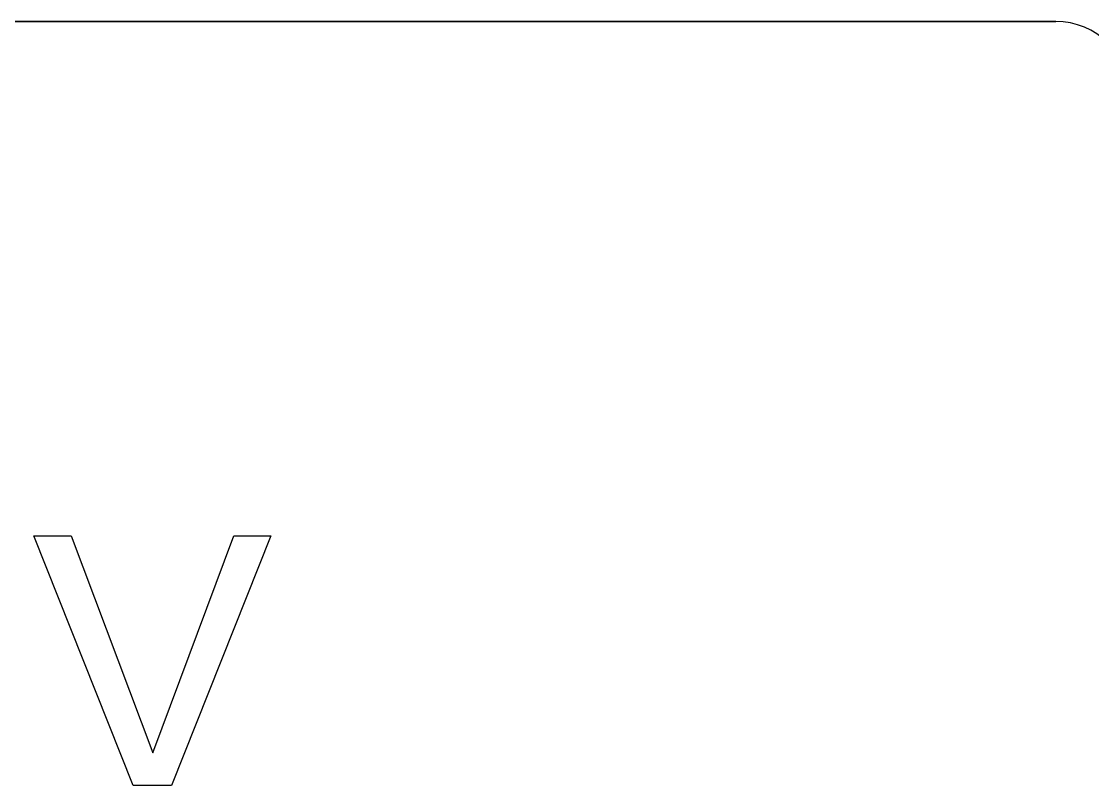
# Model space of a CAD drawing. Extents: x 10 to 622, y -523 to 292.
# Drawn here: x 286.866 to 288.341, y 117.158 to 118.211 of the extents above; entities that cross this region are included whole.
import ezdxf

# ---------------------------------------------------------------- set-up
doc = ezdxf.new("R2010")
doc.units = 0
doc.header["$LTSCALE"] = 5
doc.header["$MEASUREMENT"] = 0
doc.layers.get('0').update_dxf_attribs({"linetype": 'CONTINUOUS'})

msp = doc.modelspace()

# ---------------------------------------------------------------- linework, layer by layer
at = {"color": 7, "linetype": 'Continuous'}
for p, q in [((285.4554, 118.2106), (288.2901, 118.2106)), ((288.2901, 118.2106), (285.4554, 118.2106)), ((287.0198, 117.1577), (286.8832, 117.5019)), ((286.8832, 117.5019), (286.9342, 117.5019)), ((286.9342, 117.5019), (287.0469, 117.2028)), ((287.0469, 117.2028), (287.1582, 117.5019)), ((287.2092, 117.5019), (287.0725, 117.1577)), ((287.1582, 117.5019), (287.2092, 117.5019)), ((287.0725, 117.1577), (287.0198, 117.1577))]:
    msp.add_line(p, q, dxfattribs=at)
msp.add_arc((288.2901, 118.1094), 0.1012, 0, 90, dxfattribs=at)
msp.add_arc((288.2901, 118.1094), 0.1012, 0, 90, dxfattribs=at)

doc.saveas('drawing.dxf')
